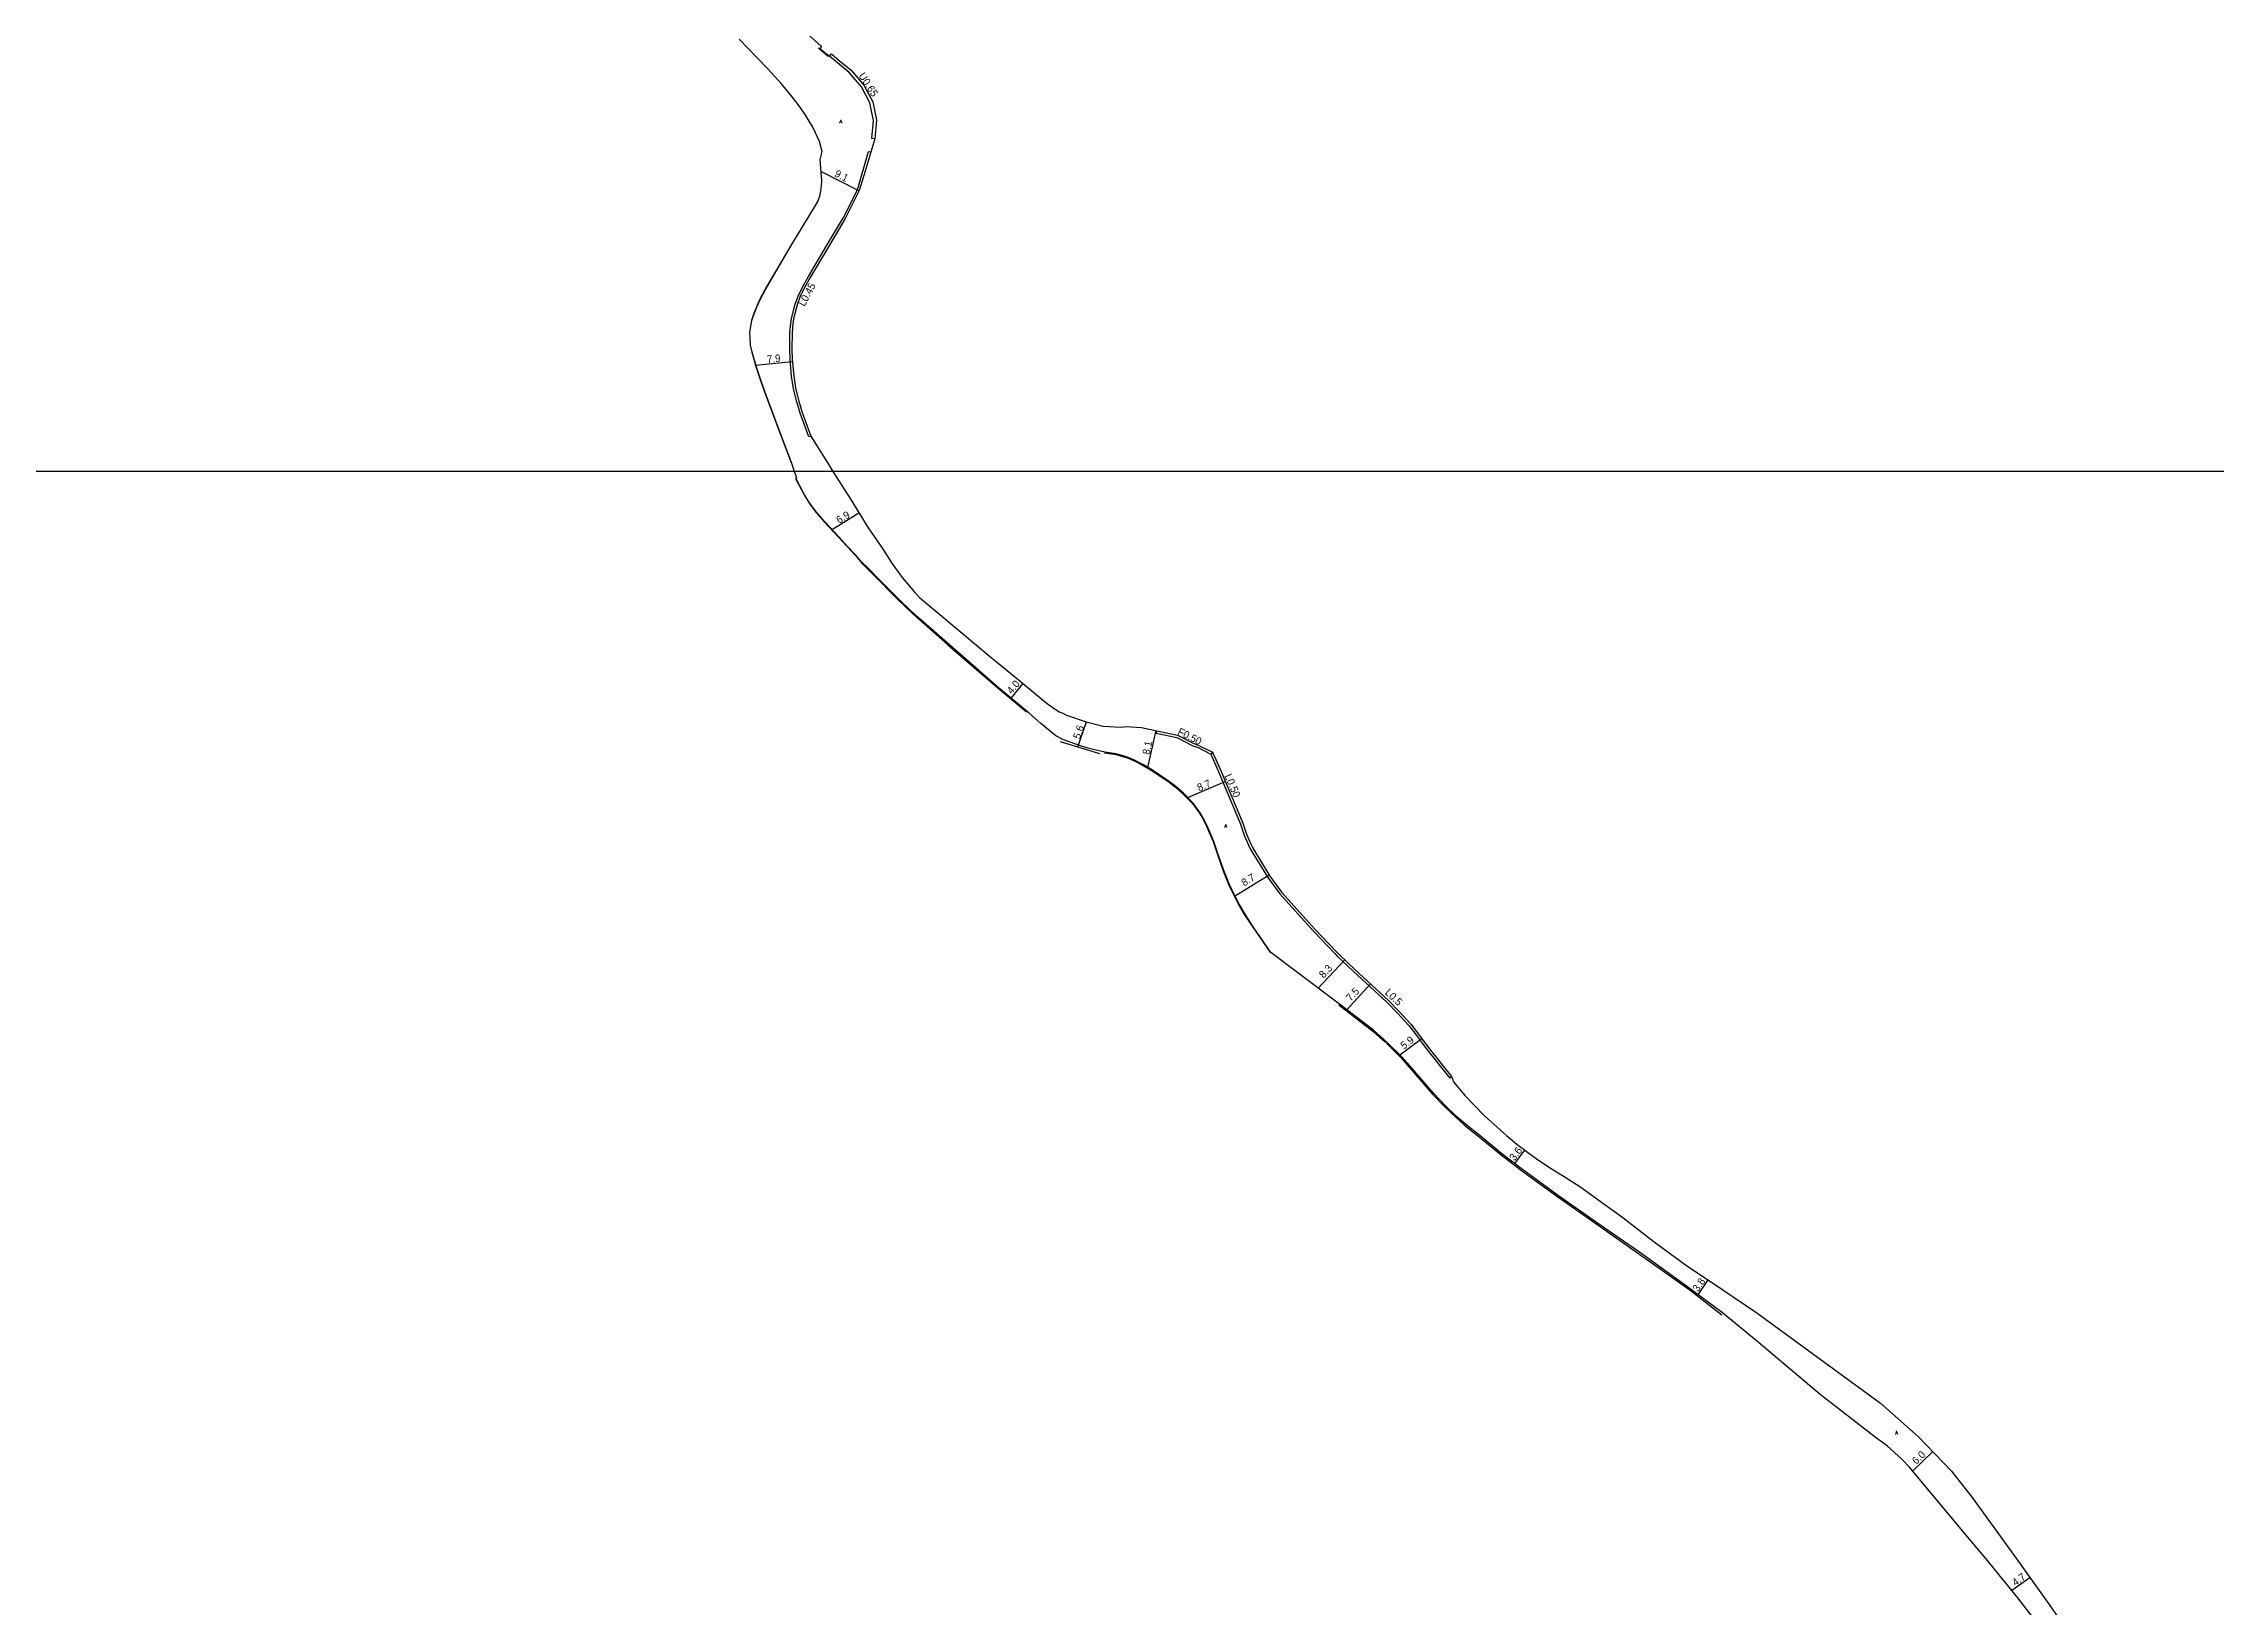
# Model space of a CAD drawing. Header units: metres. Extents: x -14400 to -12000, y -90000 to -87000.
# Drawn here: x -13321.3 to -12856.3, y -88443.1 to -88108.4 of the extents above; entities that cross this region are included whole.
import ezdxf

# ---------------------------------------------------------------- set-up
doc = ezdxf.new("R2010")
doc.units = ezdxf.units.M
doc.header["$LTSCALE"] = 2.5
for name, color, linetype in [('側溝・桝', 7, 'Continuous'), ('図郭', 7, 'Continuous'), ('幅員', 7, 'Continuous'), ('歩道・分離帯・安全施設', 7, 'Continuous'), ('舗装', 7, 'Continuous'), ('道路', 7, 'Continuous')]:
    doc.layers.add(name, color=color, linetype=linetype)
doc.styles.get("Standard").update_dxf_attribs({"font": ''})
doc.styles.add('YOKO_DECO', font='txt.shx', dxfattribs={"bigfont": 'extfont.shx'})
doc.styles.get('Standard').set_extended_font_data('@MS PGothic')

msp = doc.modelspace()

# ---------------------------------------------------------------- linework, layer by layer
at = {"layer": '側溝・桝'}
for points in [[(-13143.4, -88128.86), (-13144.06, -88128.8), (-13143.69, -88124.92), (-13144.44, -88121.11), (-13146.28, -88117.75), (-13148.91, -88114.62), (-13151.42, -88112.57), (-13153.09, -88111.16)], [(-13157.07, -88192.49), (-13157.49, -88192.64), (-13159.35, -88187.52), (-13160.11, -88185.1), (-13160.79, -88182.31), (-13161.2, -88179.6), (-13161.55, -88176.09), (-13161.62, -88173.72), (-13161.56, -88170.35), (-13161.41, -88168.39), (-13161.23, -88167.26), (-13160.48, -88164.2), (-13159.84, -88162.51), (-13158.84, -88160.44), (-13157.59, -88158.28), (-13153.72, -88151.71), (-13150.14, -88145.66), (-13147.14, -88139.75), (-13144.75, -88131.57), (-13144.25, -88131.63)], [(-13083.08, -88255.48), (-13083.18, -88256.03), (-13081.46, -88256.37), (-13078.8, -88256.94), (-13075.34, -88258.72), (-13074.38, -88259.04), (-13071.53, -88260.49)], [(-13071.13, -88260.11), (-13071.53, -88260.49), (-13069.95, -88264.07), (-13065.63, -88274.3), (-13065.15, -88275.46), (-13064.37, -88277.83), (-13063.34, -88280.11), (-13063.08, -88280.74), (-13059.31, -88286.9), (-13056.73, -88290.41), (-13049.56, -88298.4), (-13044.99, -88303.19), (-13044.43, -88303.76), (-13041.03, -88306.95), (-13033.81, -88313.57), (-13031.57, -88315.89), (-13029.13, -88318.59), (-13027.66, -88320.47), (-13025.21, -88323.79), (-13020.39, -88329.81), (-13019.97, -88329.48)]]:
    msp.add_lwpolyline(points, dxfattribs=at)
at = {"layer": '図郭'}
for points in [[(-13600, -87600), (-12800, -87600), (-12800, -88200), (-13600, -88200)], [(-13600, -88800), (-12800, -88800), (-12800, -88200), (-13600, -88200)]]:
    msp.add_lwpolyline(points, close=True, dxfattribs=at)
at = {"layer": '幅員'}
for points in [[(-13154.9, -88135.82), (-13146.75, -88139.95)], [(-13168.92, -88177.27), (-13161.06, -88176.49)], [(-13152.65, -88212.48), (-13146.83, -88208.84)], [(-13114.25, -88248.49), (-13111.67, -88245.39)], [(-13099.95, -88258.93), (-13098.14, -88253.6)], [(-13084.95, -88263.38), (-13083.23, -88255.44)], [(-13076.45, -88269.79), (-13068.4, -88266.38)], [(-13066.46, -88290.9), (-13059.03, -88286.35)], [(-13048.5, -88310.57), (-13042.83, -88304.54)], [(-13042.4, -88315.18), (-13037.32, -88309.64)], [(-13031.06, -88324.85), (-13026.35, -88321.36)], [(-13006.47, -88348.12), (-13004.3, -88345.23)], [(-12967.23, -88376.17), (-12965.09, -88373.01)], [(-12921.29, -88413.87), (-12917.01, -88409.73)], [(-12900.12, -88439.41), (-12896.26, -88436.66)]]:
    msp.add_lwpolyline(points, dxfattribs=at)
at = {"layer": '歩道・分離帯・安全施設'}
for points in [[(-13153.39, -88111.19), (-13155.45, -88109.43)], [(-13155.76, -88142.38), (-13157.63, -88145.45), (-13161.14, -88151.3), (-13166.56, -88160.52), (-13167.91, -88163.04), (-13168.64, -88164.63), (-13169.31, -88166.25), (-13169.79, -88167.69), (-13170.04, -88168.9), (-13170.19, -88170.34), (-13170.18, -88171.32), (-13170.06, -88172.97), (-13169.75, -88174.51), (-13168.78, -88177.74), (-13167.81, -88180.73), (-13166.71, -88183.74), (-13163.57, -88192.11), (-13161.3, -88198.11)], [(-13160.39, -88201.52), (-13158.52, -88205.04), (-13157.33, -88207), (-13155.97, -88208.81), (-13154.19, -88210.85), (-13151.08, -88214.14), (-13147.64, -88217.93), (-13146.01, -88219.78), (-13143.66, -88222.13), (-13138.53, -88227.35), (-13135.3, -88230.51), (-13127.81, -88237.1), (-13117.05, -88246.28), (-13110.91, -88251.43)], [(-13103.76, -88257.76), (-13095.33, -88260.34)], [(-13094.24, -88260.2), (-13091.78, -88260.6), (-13090.32, -88261.02), (-13089.22, -88261.39), (-13087.88, -88261.92), (-13085.98, -88262.94), (-13084.28, -88263.95), (-13080.68, -88266.3), (-13079.06, -88267.55), (-13077.46, -88268.97), (-13075.41, -88271.06), (-13073.93, -88273.16), (-13073.17, -88274.4), (-13072.42, -88275.89), (-13071.76, -88277.42), (-13071.03, -88279.22), (-13070.06, -88281.99), (-13068.84, -88285.48), (-13067.69, -88288.34), (-13067.1, -88289.64), (-13065.66, -88292.5), (-13064.27, -88294.85), (-13062.68, -88297.34), (-13058.76, -88303.02)], [(-13044.12, -88314.15), (-13036.8, -88319.76), (-13034.09, -88322.17)], [(-13033.88, -88322.35), (-13030.79, -88325.49), (-13029.05, -88327.48), (-13024.04, -88333.23), (-13021.53, -88335.88), (-13019.03, -88338.27), (-13017.27, -88339.8), (-13013.66, -88342.74), (-13009.39, -88346.21), (-13005.02, -88349.56), (-12997.24, -88355.2), (-12989.11, -88360.94), (-12975.34, -88370.6), (-12968.94, -88375.19), (-12962.14, -88380.44)]]:
    msp.add_lwpolyline(points, dxfattribs=at)
at = {"layer": '道路'}
for points in [[(-13160.57, -88200), (-13161.24, -88198.08), (-13163.5, -88192.08), (-13166.65, -88183.71), (-13167.74, -88180.71), (-13168.71, -88177.72), (-13169.68, -88174.5), (-13169.99, -88172.97), (-13170.11, -88171.32), (-13170.12, -88170.35), (-13169.97, -88168.91), (-13169.72, -88167.71), (-13169.24, -88166.27), (-13168.58, -88164.66), (-13167.85, -88163.07), (-13166.5, -88160.55), (-13161.08, -88151.34), (-13157.56, -88145.48), (-13155.7, -88142.42), (-13155.19, -88141.14), (-13154.96, -88140.05), (-13154.8, -88138.92), (-13154.75, -88137.84), (-13155.09, -88133.24), (-13154.7, -88131.57), (-13154.78, -88131.08), (-13155.24, -88129.41), (-13156.64, -88126.35), (-13158.44, -88123.45), (-13160.05, -88121.23), (-13161.37, -88119.53), (-13163.45, -88117.02), (-13166.28, -88113.87), (-13168.55, -88111.5), (-13172.46, -88107.55)], [(-13157.78, -88106.4), (-13154.81, -88109.07), (-13155.2, -88109.5), (-13153.09, -88111.16), (-13152.68, -88110.65), (-13151.01, -88112.06), (-13148.45, -88114.15), (-13145.74, -88117.37), (-13143.82, -88120.89), (-13143.02, -88124.88), (-13143.4, -88128.86), (-13145.78, -88136.66), (-13146.73, -88139.91), (-13149.75, -88145.88), (-13153.34, -88151.94), (-13157.21, -88158.5), (-13158.45, -88160.65), (-13159.43, -88162.69), (-13160.05, -88164.33), (-13160.79, -88167.35), (-13160.97, -88168.44), (-13161.12, -88170.37), (-13161.17, -88173.72), (-13161.1, -88176.06), (-13160.76, -88179.54), (-13160.35, -88182.22), (-13159.69, -88184.98), (-13158.93, -88187.38), (-13157.07, -88192.49), (-13153.25, -88198.61), (-13152.37, -88200)], [(-12895.43, -88445.39), (-12898.79, -88441.04), (-12905.64, -88432.63), (-12910.63, -88426.7), (-12921.97, -88413.06), (-12923.6, -88411.38), (-12926.7, -88408.57), (-12929.33, -88406.62), (-12941.08, -88397.48), (-12954.4, -88386.35), (-12962, -88380.06), (-12969.7, -88374.33), (-12979.29, -88367.45), (-12988.95, -88360.7), (-12997.1, -88354.98), (-13004.84, -88349.37), (-13009.21, -88346.02), (-13013.47, -88342.55), (-13017.08, -88339.61), (-13018.85, -88338.08), (-13021.34, -88335.69), (-13023.85, -88333.04), (-13028.86, -88327.29), (-13030.6, -88325.3), (-13033.82, -88322.14), (-13036.66, -88319.58), (-13043.98, -88313.97), (-13053.45, -88306.85), (-13058.64, -88302.93), (-13062.55, -88297.25), (-13064.14, -88294.77), (-13065.53, -88292.43), (-13066.96, -88289.58), (-13067.55, -88288.28), (-13068.7, -88285.43), (-13069.92, -88281.94), (-13070.89, -88279.17), (-13071.63, -88277.36), (-13072.29, -88275.83), (-13073.04, -88274.33), (-13073.8, -88273.08), (-13075.29, -88270.97), (-13077.36, -88268.86), (-13078.97, -88267.43), (-13080.6, -88266.18), (-13084.2, -88263.82), (-13085.9, -88262.81), (-13087.82, -88261.79), (-13089.17, -88261.24), (-13090.28, -88260.88), (-13091.74, -88260.45), (-13094.21, -88260.05), (-13097.22, -88259.35), (-13098.27, -88259.09), (-13099.2, -88258.78), (-13103.06, -88257.41), (-13104.65, -88256.61), (-13107.86, -88253.94), (-13110.35, -88251.74), (-13110.83, -88251.34), (-13116.98, -88246.21), (-13125.22, -88239.03), (-13134.6, -88230.84), (-13137.67, -88227.9), (-13141.27, -88224.33), (-13142.84, -88222.77), (-13144.82, -88220.73), (-13146.29, -88219.29), (-13147.52, -88217.88), (-13149.16, -88216.13), (-13151.07, -88214.03), (-13152.99, -88211.98), (-13154.12, -88210.78), (-13155.89, -88208.75), (-13157.24, -88206.94), (-13158.43, -88204.99), (-13160.3, -88201.47), (-13160.08, -88201.4), (-13160.57, -88200)], [(-13152.37, -88200), (-13148.71, -88205.83), (-13144.83, -88212.04), (-13141.61, -88216.74), (-13140.41, -88218.64), (-13139.63, -88219.84), (-13137.57, -88222.7), (-13134.81, -88225.89), (-13133.82, -88226.97), (-13122.1, -88236.79), (-13118.96, -88239.45), (-13112.38, -88244.8), (-13107.25, -88249.06), (-13106.26, -88249.9), (-13103.95, -88251.48), (-13103.2, -88251.7), (-13102.4, -88252.15), (-13098.16, -88253.59), (-13094.52, -88254.48), (-13090.76, -88254.75), (-13089.64, -88254.58), (-13086.35, -88254.77), (-13083.08, -88255.48), (-13078.62, -88256.44), (-13075.14, -88258.24), (-13074.18, -88258.55), (-13071.13, -88260.11), (-13069.46, -88263.86), (-13065.14, -88274.09), (-13064.66, -88275.27), (-13063.87, -88277.64), (-13062.86, -88279.91), (-13062.61, -88280.5), (-13058.87, -88286.6), (-13056.32, -88290.08), (-13049.18, -88298.05), (-13044.62, -88302.82), (-13044.06, -88303.38), (-13040.67, -88306.57), (-13033.45, -88313.19), (-13031.19, -88315.53), (-13028.73, -88318.26), (-13027.25, -88320.15), (-13024.79, -88323.47), (-13019.97, -88329.48), (-13019.55, -88330.58), (-13017.17, -88333.54), (-13012.95, -88337.91), (-13008.21, -88342.11), (-13005.99, -88343.96), (-13003.77, -88345.63), (-13001.85, -88347), (-12999.01, -88348.96), (-12995.66, -88350.99), (-12992.52, -88352.98), (-12987.42, -88356.69), (-12983.35, -88359.67), (-12976.66, -88364.85), (-12969.92, -88369.75), (-12962.15, -88375), (-12954.69, -88380.01), (-12928.23, -88399.4), (-12920.04, -88406.6), (-12912.98, -88413.9), (-12908.6, -88419.53), (-12899.25, -88432.47), (-12892.13, -88442.45), (-12880.29, -88459.62)]]:
    msp.add_lwpolyline(points, dxfattribs=at)

# ---------------------------------------------------------------- texts
at = {"layer": '側溝・桝'}
for s, rotation, p in [('U0.65', 303, (-13146.97, -88115.33)), ('L0.45', 62, (-13158.45, -88164.83)), ('F0.50', 333, (-13078.76, -88256.21)), ('L0.50', 293, (-13068.6, -88265.13)), ('L0.5', 317, (-13034.39, -88311.7))]:
    msp.add_text(s, height=1.6, rotation=rotation, dxfattribs=at).set_placement(p)
at = {"layer": '幅員'}
for s, rotation, p in [('9.1', 333, (-13152.17, -88136.8)), ('7.9', 6, (-13166.4, -88176.82)), ('6.9', 32, (-13151.03, -88211.27)), ('4.0', 50, (-13114.1, -88247.77)), ('5.6', 71, (-13099.53, -88257.41)), ('8.1', 78, (-13084.61, -88260.71)), ('8.7', 23, (-13074.01, -88268.49)), ('8.7', 32, (-13064.34, -88288.84)), ('8.3', 47, (-13047.35, -88308.56)), ('7.5', 47, (-13041.56, -88313.49)), ('5.9', 37, (-13030.17, -88323.74)), ('3.6', 53, (-13006.5, -88347.67)), ('3.8', 56, (-12967.22, -88375.68)), ('6.0', 44, (-12920.53, -88412.58)), ('4.7', 36, (-12899.31, -88438.6))]:
    msp.add_text(s, height=1.6, rotation=rotation, dxfattribs=at).set_placement(p)
at = {"layer": '舗装', "style": 'YOKO_DECO'}
for p in [(-13150.96, -88125.5, 313.95), (-13068.59, -88276.23, 306.52), (-12925.04, -88406.06, 294.52)]:
    msp.add_text('A', height=0.75, dxfattribs=at).set_placement(p)

doc.saveas('drawing.dxf')
